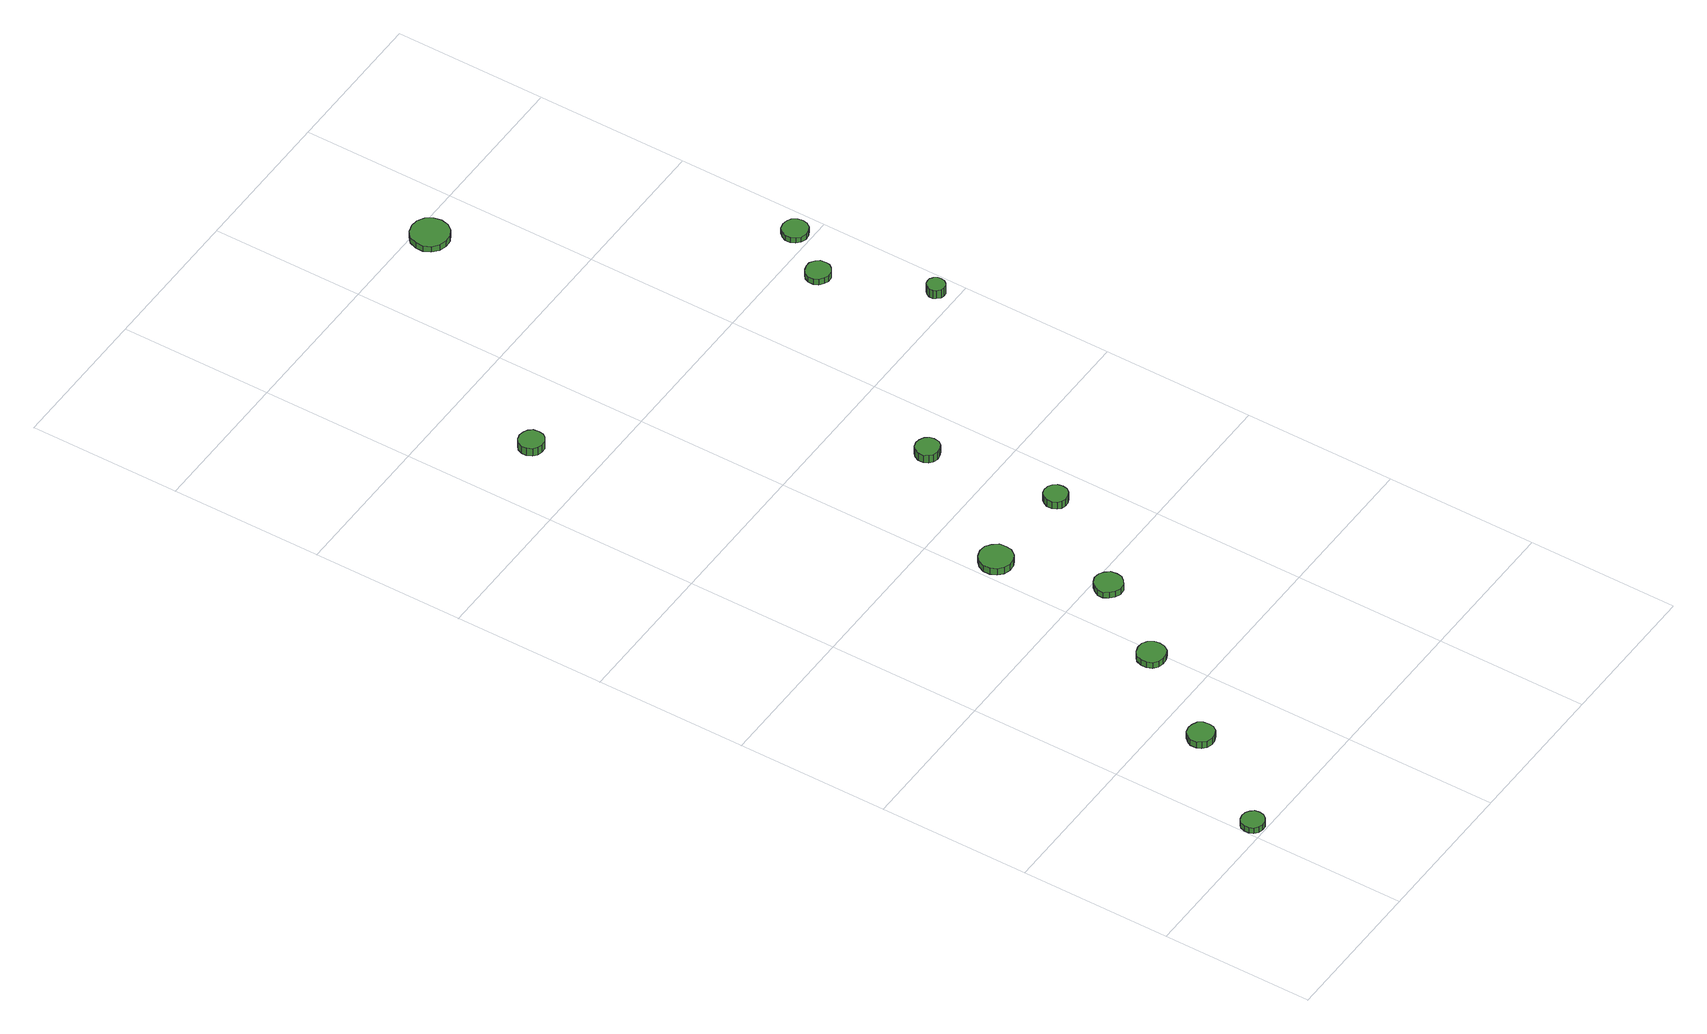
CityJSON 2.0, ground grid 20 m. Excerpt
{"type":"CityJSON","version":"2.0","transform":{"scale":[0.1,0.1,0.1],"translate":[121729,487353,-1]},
"CityObjects":{
"tree1":{"type":"SolitaryVegetationObject","attributes":{"function":"something"},"geometry":[{"type":"MultiSurface","lod":"1","boundaries":[[[0,1,2,3,4,5,6,7,8,9,10,11,12,13,14]],[[15,16,17,18,19,20,21,22,23,24,25,26,27,28,29]],[[0,29,28,1]],[[1,28,27,2]],[[2,27,26,3]],[[3,26,25,4]],[[4,25,24,5]],[[5,24,23,6]],[[6,23,22,7]],[[7,22,21,8]],[[8,21,20,9]],[[9,20,19,10]],[[10,19,18,11]],[[11,18,17,12]],[[12,17,16,13]],[[13,16,15,14]],[[14,15,29,0]]]}]},
"tree2":{"type":"SolitaryVegetationObject","attributes":{"function":"something"},"geometry":[{"type":"MultiSurface","lod":"1","boundaries":[[[30,31,32,33,34,35,36,37,38,39,40,41,42,43,44]],[[45,46,47,48,49,50,51,52,53,54,55,56,57,58,59]],[[30,59,58,31]],[[31,58,57,32]],[[32,57,56,33]],[[33,56,55,34]],[[34,55,54,35]],[[35,54,53,36]],[[36,53,52,37]],[[37,52,51,38]],[[38,51,50,39]],[[39,50,49,40]],[[40,49,48,41]],[[41,48,47,42]],[[42,47,46,43]],[[43,46,45,44]],[[44,45,59,30]]]}]},
"tree3":{"type":"SolitaryVegetationObject","attributes":{"function":"something"},"geometry":[{"type":"MultiSurface","lod":"1","boundaries":[[[60,61,62,63,64,65,66,67,68,69,70,71,72,73,74]],[[75,76,77,78,79,80,81,82,83,84,85,86,87,88,89]],[[60,89,88,61]],[[61,88,87,62]],[[62,87,86,63]],[[63,86,85,64]],[[64,85,84,65]],[[65,84,83,66]],[[66,83,82,67]],[[67,82,81,68]],[[68,81,80,69]],[[69,80,79,70]],[[70,79,78,71]],[[71,78,77,72]],[[72,77,76,73]],[[73,76,75,74]],[[74,75,89,60]]]}]},
"tree4":{"type":"SolitaryVegetationObject","attributes":{"function":"something"},"geometry":[{"type":"MultiSurface","lod":"1","boundaries":[[[90,91,92,93,94,95,96,97,98,99,100,101,102,103,104]],[[105,106,107,108,109,110,111,112,113,114,115,116,117,118,119]],[[90,119,118,91]],[[91,118,117,92]],[[92,117,116,93]],[[93,116,115,94]],[[94,115,114,95]],[[95,114,113,96]],[[96,113,112,97]],[[97,112,111,98]],[[98,111,110,99]],[[99,110,109,100]],[[100,109,108,101]],[[101,108,107,102]],[[102,107,106,103]],[[103,106,105,104]],[[104,105,119,90]]]}]},
"tree5":{"type":"SolitaryVegetationObject","attributes":{"function":"something"},"geometry":[{"type":"MultiSurface","lod":"1","boundaries":[[[120,121,122,123,124,125,126,127,128,129,130,131,132,133,134]],[[135,136,137,138,139,140,141,142,143,144,145,146,147,148,149]],[[120,149,148,121]],[[121,148,147,122]],[[122,147,146,123]],[[123,146,145,124]],[[124,145,144,125]],[[125,144,143,126]],[[126,143,142,127]],[[127,142,141,128]],[[128,141,140,129]],[[129,140,139,130]],[[130,139,138,131]],[[131,138,137,132]],[[132,137,136,133]],[[133,136,135,134]],[[134,135,149,120]]]}]},
"tree6":{"type":"SolitaryVegetationObject","attributes":{"function":"something"},"geometry":[{"type":"MultiSurface","lod":"1","boundaries":[[[150,151,152,153,154,155,156,157,158,159,160,161,162,163,164]],[[165,166,167,168,169,170,171,172,173,174,175,176,177,178,179]],[[150,179,178,151]],[[151,178,177,152]],[[152,177,176,153]],[[153,176,175,154]],[[154,175,174,155]],[[155,174,173,156]],[[156,173,172,157]],[[157,172,171,158]],[[158,171,170,159]],[[159,170,169,160]],[[160,169,168,161]],[[161,168,167,162]],[[162,167,166,163]],[[163,166,165,164]],[[164,165,179,150]]]}]},
"tree7":{"type":"SolitaryVegetationObject","attributes":{"function":"something"},"geometry":[{"type":"MultiSurface","lod":"1","boundaries":[[[180,181,182,183,184,185,186,187,188,189,190,191,192,193,194]],[[195,196,197,198,199,200,201,202,203,204,205,206,207,208,209]],[[180,209,208,181]],[[181,208,207,182]],[[182,207,206,183]],[[183,206,205,184]],[[184,205,204,185]],[[185,204,203,186]],[[186,203,202,187]],[[187,202,201,188]],[[188,201,200,189]],[[189,200,199,190]],[[190,199,198,191]],[[191,198,197,192]],[[192,197,196,193]],[[193,196,195,194]],[[194,195,209,180]]]}]},
"tree8":{"type":"SolitaryVegetationObject","attributes":{"function":"something"},"geometry":[{"type":"MultiSurface","lod":"1","boundaries":[[[210,211,212,213,214,215,216,217,218,219,220,221,222,223,224]],[[225,226,227,228,229,230,231,232,233,234,235,236,237,238,239]],[[210,239,238,211]],[[211,238,237,212]],[[212,237,236,213]],[[213,236,235,214]],[[214,235,234,215]],[[215,234,233,216]],[[216,233,232,217]],[[217,232,231,218]],[[218,231,230,219]],[[219,230,229,220]],[[220,229,228,221]],[[221,228,227,222]],[[222,227,226,223]],[[223,226,225,224]],[[224,225,239,210]]]}]},
"tree9":{"type":"SolitaryVegetationObject","attributes":{"function":"something"},"geometry":[{"type":"MultiSurface","lod":"1","boundaries":[[[240,241,242,243,244,245,246,247,248,249,250,251,252,253,254]],[[255,256,257,258,259,260,261,262,263,264,265,266,267,268,269]],[[240,269,268,241]],[[241,268,267,242]],[[242,267,266,243]],[[243,266,265,244]],[[244,265,264,245]],[[245,264,263,246]],[[246,263,262,247]],[[247,262,261,248]],[[248,261,260,249]],[[249,260,259,250]],[[250,259,258,251]],[[251,258,257,252]],[[252,257,256,253]],[[253,256,255,254]],[[254,255,269,240]]]}]},
"tree10":{"type":"SolitaryVegetationObject","attributes":{"function":"something"},"geometry":[{"type":"MultiSurface","lod":"1","boundaries":[[[270,271,272,273,274,275,276,277,278,279,280,281,282,283,284]],[[285,286,287,288,289,290,291,292,293,294,295,296,297,298,299]],[[270,299,298,271]],[[271,298,297,272]],[[272,297,296,273]],[[273,296,295,274]],[[274,295,294,275]],[[275,294,293,276]],[[276,293,292,277]],[[277,292,291,278]],[[278,291,290,279]],[[279,290,289,280]],[[280,289,288,281]],[[281,288,287,282]],[[282,287,286,283]],[[283,286,285,284]],[[284,285,299,270]]]}]},
"tree11":{"type":"SolitaryVegetationObject","attributes":{"function":"something"},"geometry":[{"type":"MultiSurface","lod":"1","boundaries":[[[300,301,302,303,304,305,306,307,308,309,310,311,312,313,314]],[[315,316,317,318,319,320,321,322,323,324,325,326,327,328,329]],[[300,329,328,301]],[[301,328,327,302]],[[302,327,326,303]],[[303,326,325,304]],[[304,325,324,305]],[[305,324,323,306]],[[306,323,322,307]],[[307,322,321,308]],[[308,321,320,309]],[[309,320,319,310]],[[310,319,318,311]],[[311,318,317,312]],[[312,317,316,313]],[[313,316,315,314]],[[314,315,329,300]]]}]},
"tree12":{"type":"SolitaryVegetationObject","attributes":{"function":"something"},"geometry":[{"type":"MultiSurface","lod":"1","boundaries":[[[330,331,332,333,334,335,336,337,338,339,340,341,342,343,344]],[[345,346,347,348,349,350,351,352,353,354,355,356,357,358,359]],[[330,359,358,331]],[[331,358,357,332]],[[332,357,356,333]],[[333,356,355,334]],[[334,355,354,335]],[[335,354,353,336]],[[336,353,352,337]],[[337,352,351,338]],[[338,351,350,339]],[[339,350,349,340]],[[340,349,348,341]],[[341,348,347,342]],[[342,347,346,343]],[[343,346,345,344]],[[344,345,359,330]]]}]}
},
"vertices":[
[31,17,15],[30,23,15],[26,28,15],[21,31,15],[15,32,15],[9,30,15],[4,26,15],[2,20,15],[2,14,15],[4,8,15],[9,4,15],[15,2,15],[21,3,15],[26,6,15],[30,11,15],[30,11,6],[26,6,6],[21,3,6],[15,2,6],[9,4,6],[4,8,6],[2,14,6],[2,20,6],[4,26,6],[9,30,6],[15,32,6],[21,31,6],[26,28,6],[30,23,6],[31,17,6],
[124,149,16],[123,156,16],[119,162,16],[112,165,16],[105,166,16],[98,164,16],[93,159,16],[90,153,16],[90,145,16],[93,139,16],[98,134,16],[105,132,16],[112,133,16],[119,136,16],[123,142,16],[123,142,6],[119,136,6],[112,133,6],[105,132,6],[98,134,6],[93,139,6],[90,145,6],[90,153,6],[93,159,6],[98,164,6],[105,166,6],[112,165,6],[119,162,6],[123,156,6],[124,149,6],
[209,273,15],[208,280,15],[203,287,15],[197,291,15],[189,291,15],[182,289,15],[176,284,15],[173,277,15],[173,269,15],[176,262,15],[182,257,15],[189,255,15],[197,256,15],[203,259,15],[208,266,15],[208,266,6],[203,259,6],[197,256,6],[189,255,6],[182,257,6],[176,262,6],[173,269,6],[173,277,6],[176,284,6],[182,289,6],[189,291,6],[197,291,6],[203,287,6],[208,280,6],[209,273,6],
[281,380,15],[280,388,15],[275,394,15],[269,398,15],[261,399,15],[254,396,15],[249,391,15],[245,384,15],[245,377,15],[249,370,15],[254,365,15],[261,362,15],[269,363,15],[275,367,15],[280,373,15],[280,373,6],[275,367,6],[269,363,6],[261,362,6],[254,365,6],[249,370,6],[245,377,6],[245,384,6],[249,391,6],[254,396,6],[261,399,6],[269,398,6],[275,394,6],[280,388,6],[281,380,6],
[247,515,17],[246,524,17],[240,531,17],[233,536,17],[224,537,17],[215,534,17],[209,528,17],[205,520,17],[205,511,17],[209,503,17],[215,497,17],[224,494,17],[233,495,17],[240,499,17],[246,507,17],[246,507,7],[240,499,7],[233,495,7],[224,494,7],[215,497,7],[209,503,7],[205,511,7],[205,520,7],[209,528,7],[215,534,7],[224,537,7],[233,536,7],[240,531,7],[246,524,7],[247,515,7],
[109,1086,19],[108,1093,19],[104,1098,19],[98,1101,19],[91,1102,19],[85,1100,19],[80,1096,19],[77,1089,19],[77,1083,19],[80,1076,19],[85,1072,19],[91,1070,19],[98,1070,19],[104,1074,19],[108,1079,19],[108,1079,7],[104,1074,7],[98,1070,7],[91,1070,7],[85,1072,7],[80,1076,7],[77,1083,7],[77,1089,7],[80,1096,7],[85,1100,7],[91,1102,7],[98,1101,7],[104,1098,7],[108,1093,7],[109,1086,7],
[369,513,18],[368,520,18],[364,525,18],[359,528,18],[352,529,18],[346,527,18],[342,522,18],[339,517,18],[339,510,18],[342,504,18],[346,500,18],[352,498,18],[359,499,18],[364,502,18],[368,507,18],[368,507,7],[364,502,7],[359,499,7],[352,498,7],[346,500,7],[342,504,7],[339,510,7],[339,517,7],[342,522,7],[346,527,7],[352,529,7],[359,528,7],[364,525,7],[368,520,7],[369,513,7],
[349,682,24],[348,688,24],[344,693,24],[338,696,24],[332,697,24],[325,695,24],[321,691,24],[318,685,24],[318,678,24],[321,672,24],[325,668,24],[332,666,24],[338,667,24],[344,670,24],[348,675,24],[348,675,12],[344,670,12],[338,667,12],[332,666,12],[325,668,12],[321,672,12],[318,678,12],[318,685,12],[321,691,12],[325,695,12],[332,697,12],[338,696,12],[344,693,12],[348,688,12],[349,682,12],
[352,1380,16],[350,1390,16],[344,1399,16],[335,1404,16],[325,1405,16],[315,1402,16],[307,1395,16],[303,1385,16],[303,1375,16],[307,1366,16],[315,1359,16],[325,1356,16],[335,1357,16],[344,1362,16],[350,1370,16],[350,1370,7],[344,1362,7],[335,1357,7],[325,1356,7],[315,1359,7],[307,1366,7],[303,1375,7],[303,1385,7],[307,1395,7],[315,1402,7],[325,1405,7],[335,1404,7],[344,1399,7],[350,1390,7],[352,1380,7],
[539,958,16],[538,965,16],[534,970,16],[528,974,16],[521,974,16],[515,972,16],[510,968,16],[507,962,16],[507,955,16],[510,949,16],[515,945,16],[521,942,16],[528,943,16],[534,947,16],[538,952,16],[538,952,7],[534,947,7],[528,943,7],[521,942,7],[515,945,7],[510,949,7],[507,955,7],[507,962,7],[510,968,7],[515,972,7],[521,974,7],[528,974,7],[534,970,7],[538,965,7],[539,958,7],
[585,825,22],[584,829,22],[581,833,22],[577,836,22],[572,836,22],[568,835,22],[564,831,22],[562,827,22],[562,822,22],[564,818,22],[568,814,22],[572,813,22],[577,813,22],[581,816,22],[584,820,22],[584,820,9],[581,816,9],[577,813,9],[572,813,9],[568,814,9],[564,818,9],[562,822,9],[562,827,9],[564,831,9],[568,835,9],[572,836,9],[577,836,9],[581,833,9],[584,829,9],[585,825,9],
[585,1020,15],[584,1027,15],[580,1033,15],[574,1036,15],[567,1037,15],[560,1035,15],[555,1030,15],[552,1024,15],[552,1017,15],[555,1011,15],[560,1006,15],[567,1004,15],[574,1005,15],[580,1008,15],[584,1014,15],[584,1014,7],[580,1008,7],[574,1005,7],[567,1004,7],[560,1006,7],[555,1011,7],[552,1017,7],[552,1024,7],[555,1030,7],[560,1035,7],[567,1037,7],[574,1036,7],[580,1033,7],[584,1027,7],[585,1020,7]
]}
